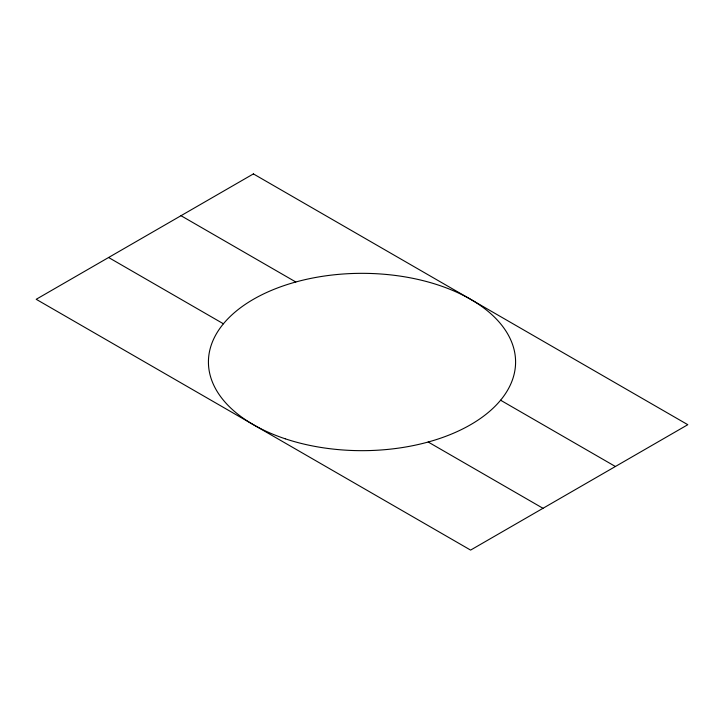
<?xml version="1.0" encoding="UTF-8"?>
<svg xmlns="http://www.w3.org/2000/svg" width="724" height="724" viewBox="0 0 724 724"><rect width="100%" height="100%" fill="white"/><g stroke="black" fill="none" stroke-linecap="round" stroke-linejoin="round"><path stroke-width="1.09" d="M181 215.698L295.808 281.989M500.592 400.218L615.4 466.5M108.6 257.5L223.408 323.782M428.192 442.011L543 508.302M253.4 173.905L36.2 299.302L470.6 550.095L687.8 424.698L253.4 173.905M285.211 438.789A153.588 88.672 0 0 0 515.588 362A153.588 88.672 0 0 0 285.211 285.211A153.588 88.672 0 0 0 285.211 438.789"/></g></svg>
